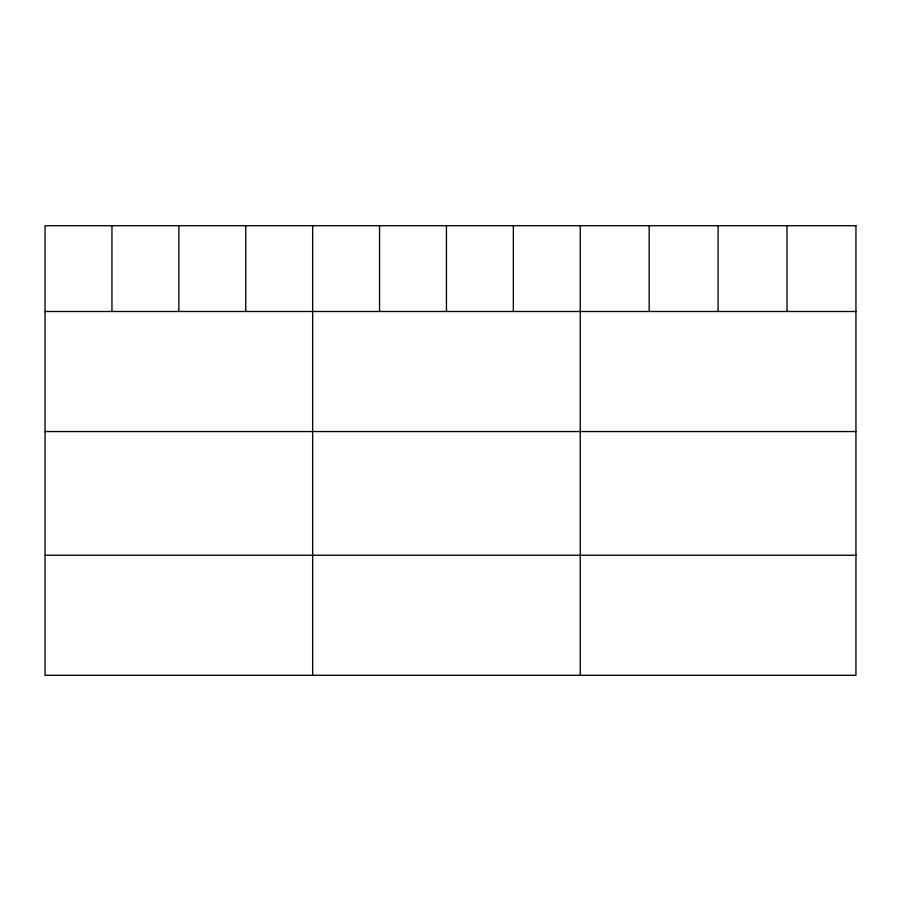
<?xml version="1.0" encoding="UTF-8"?>
<svg xmlns="http://www.w3.org/2000/svg" width="901" height="901" viewBox="0 0 901 901"><rect width="100%" height="100%" fill="white"/><g stroke="black" fill="none" stroke-linecap="round" stroke-linejoin="round"><path stroke-width="1.35" d="M45.05 311.498L855.95 311.498M45.05 431.545L855.95 431.545M45.05 555.23L855.95 555.23M787.023 225.712L787.023 311.498M718.097 225.712L718.097 311.498M649.17 225.712L649.17 311.498M580.244 225.712L580.244 675.288M513.345 225.712L513.345 311.498M446.445 225.712L446.445 311.498M379.546 225.712L379.546 311.498M312.647 225.712L312.647 675.288M245.748 225.712L245.748 311.498M178.849 225.712L178.849 311.498M111.949 225.712L111.949 311.498M855.95 225.712L45.05 225.712L45.05 675.288L855.95 675.288L855.95 225.712"/></g></svg>
